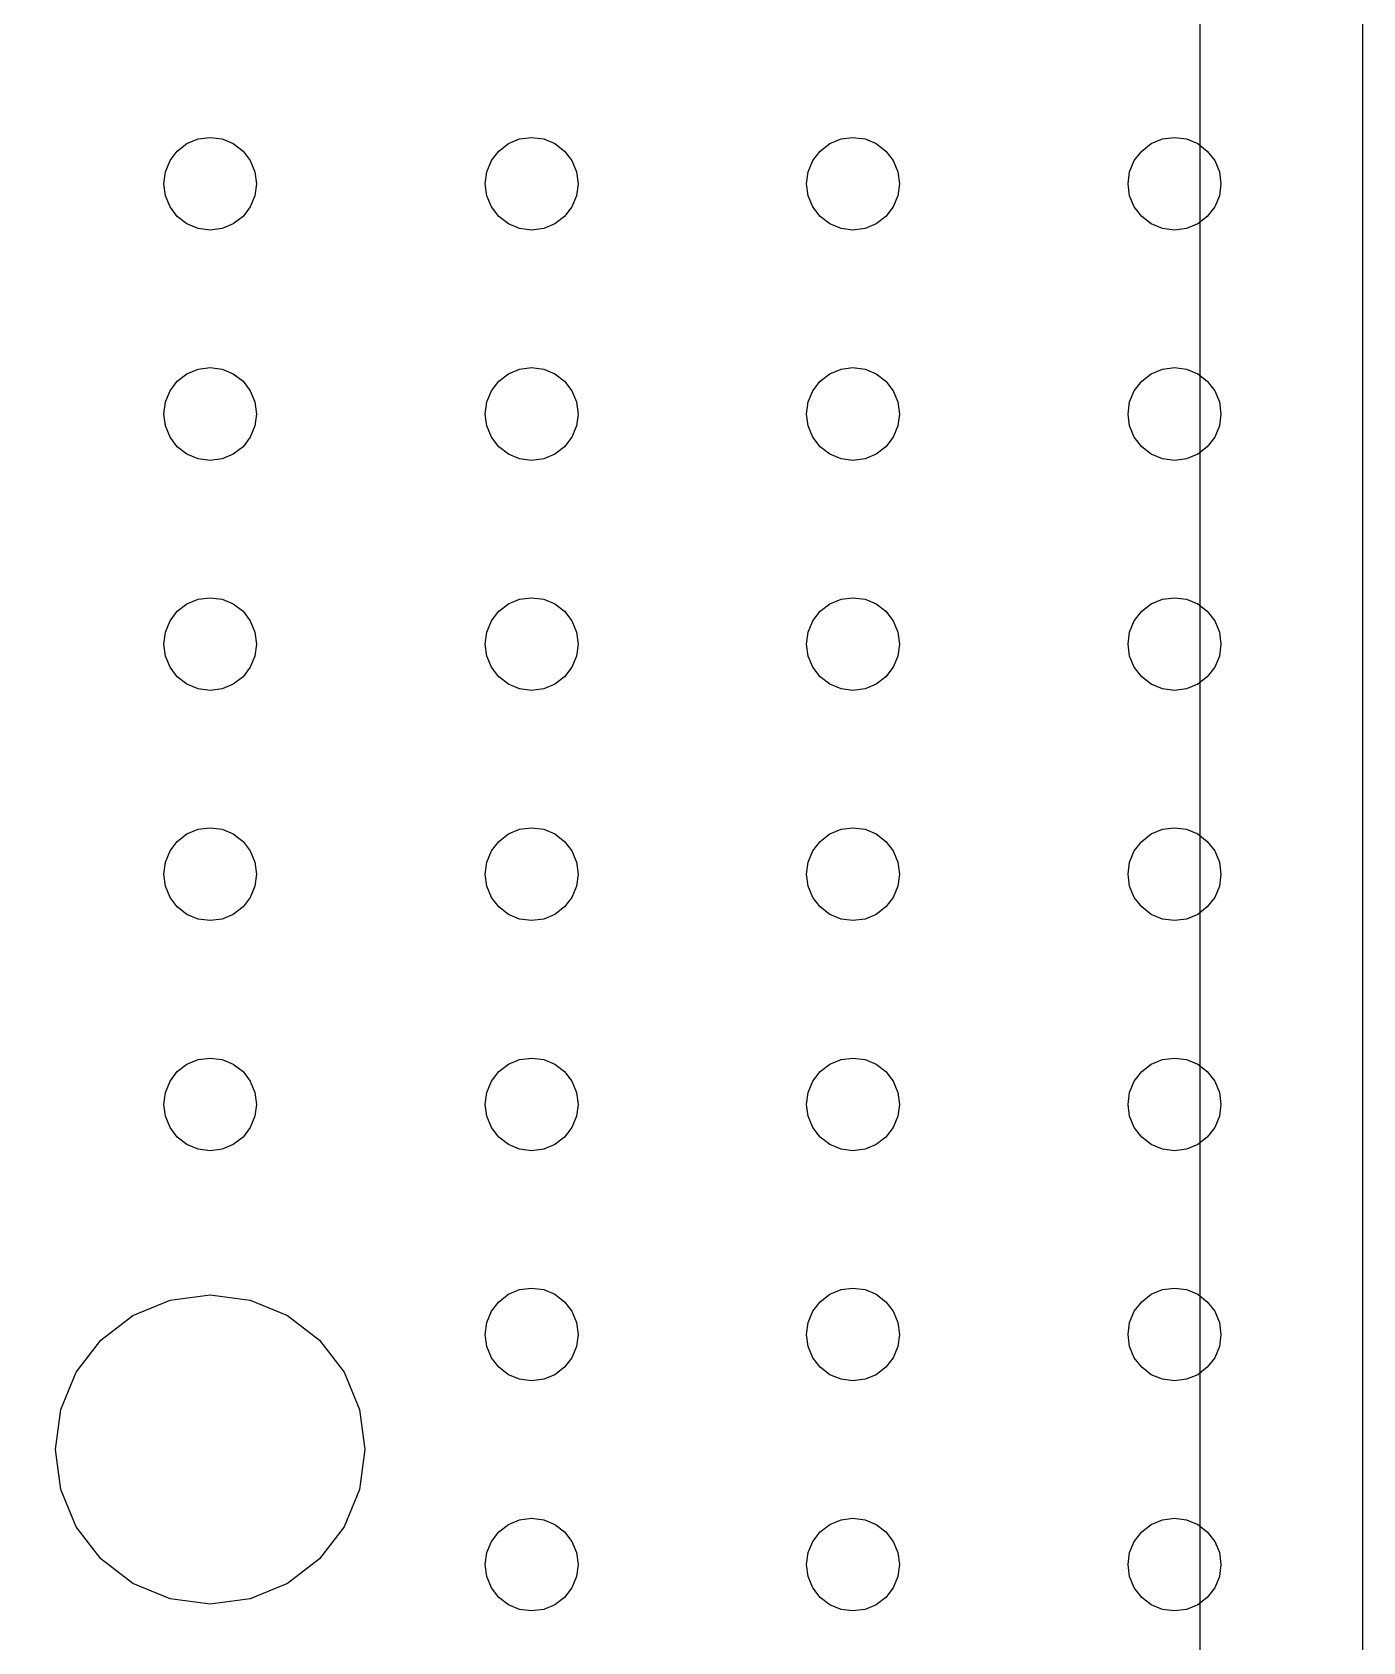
# Model space of a CAD drawing. Header units: millimetres. Extents: x 2562 to 7288, y 778 to 5635.
# Drawn here: x 5875.25 to 5883.85, y 1677.63 to 1688.04 of the extents above; entities that cross this region are included whole.
import ezdxf

# ---------------------------------------------------------------- set-up
doc = ezdxf.new("R2010")
doc.units = ezdxf.units.MM
doc.layers.add('0-gnl-gor3', color=252, linetype='Continuous')
doc.layers.add('2-tef-sabit', color=251, linetype='Continuous')

# ---------------------------------------------------------------- blocks, each defined once
blk = doc.blocks.new('ice well')
at = {"layer": '0-gnl-gor3'}
for p, q in [((62658.83, 6477.96), (62661.42, 6478.3)), ((62661.42, 6478.3), (62664.01, 6477.96)), ((62656.42, 6476.96), (62658.83, 6477.96)), ((62664.01, 6477.96), (62666.42, 6476.96)), ((62654.35, 6475.37), (62656.42, 6476.96)), ((62666.42, 6476.96), (62668.49, 6475.37)), ((62652.76, 6473.3), (62654.35, 6475.37)), ((62668.49, 6475.37), (62670.08, 6473.3)), ((62651.76, 6470.88), (62652.76, 6473.3)), ((62670.08, 6473.3), (62671.08, 6470.88)), ((62651.42, 6468.3), (62651.76, 6470.88)), ((62671.08, 6470.88), (62671.42, 6468.3)), ((62681.62, 6470.42), (62682.24, 6470.89)), ((62682.24, 6470.89), (62682.97, 6471.19)), ((62682.97, 6471.19), (62683.74, 6471.3)), ((62683.74, 6471.3), (62684.52, 6471.19)), ((62684.52, 6471.19), (62685.24, 6470.89)), ((62685.24, 6470.89), (62685.87, 6470.42)), ((62696.51, 6470.42), (62697.13, 6470.89)), ((62697.13, 6470.89), (62697.85, 6471.19)), ((62697.85, 6471.19), (62698.63, 6471.3)), ((62698.63, 6471.3), (62699.4, 6471.19)), ((62699.4, 6471.19), (62700.13, 6470.89)), ((62700.13, 6470.89), (62700.75, 6470.42)), ((62711.39, 6470.42), (62712.01, 6470.89)), ((62712.01, 6470.89), (62712.73, 6471.19)), ((62712.73, 6471.19), (62713.51, 6471.3)), ((62713.51, 6471.3), (62714.29, 6471.19)), ((62714.29, 6471.19), (62715.01, 6470.89)), ((62715.01, 6470.89), (62715.63, 6470.42)), ((62726.27, 6470.42), (62726.89, 6470.89)), ((62726.89, 6470.89), (62727.62, 6471.19)), ((62727.62, 6471.19), (62728.39, 6471.3)), ((62728.39, 6471.3), (62729.17, 6471.19)), ((62729.17, 6471.19), (62729.89, 6470.89)), ((62729.89, 6470.89), (62730.52, 6470.42)), ((62741.16, 6470.42), (62741.78, 6470.89)), ((62741.78, 6470.89), (62742.5, 6471.19)), ((62742.5, 6471.19), (62743.28, 6471.3)), ((62743.28, 6471.3), (62744.05, 6471.19)), ((62744.05, 6471.19), (62744.78, 6470.89)), ((62744.78, 6470.89), (62745.4, 6470.42)), ((62681.15, 6469.8), (62681.62, 6470.42)), ((62685.87, 6470.42), (62686.34, 6469.8)), ((62696.03, 6469.8), (62696.51, 6470.42)), ((62700.75, 6470.42), (62701.23, 6469.8)), ((62710.91, 6469.8), (62711.39, 6470.42)), ((62715.63, 6470.42), (62716.11, 6469.8)), ((62725.8, 6469.8), (62726.27, 6470.42)), ((62730.52, 6470.42), (62730.99, 6469.8)), ((62740.68, 6469.8), (62741.16, 6470.42)), ((62745.4, 6470.42), (62745.88, 6469.8)), ((62680.74, 6468.3), (62680.85, 6469.07)), ((62680.85, 6469.07), (62681.15, 6469.8)), ((62686.34, 6469.8), (62686.64, 6469.07)), ((62686.64, 6469.07), (62686.74, 6468.3)), ((62695.63, 6468.3), (62695.73, 6469.07)), ((62695.73, 6469.07), (62696.03, 6469.8)), ((62701.23, 6469.8), (62701.53, 6469.07)), ((62701.53, 6469.07), (62701.63, 6468.3)), ((62710.51, 6468.3), (62710.61, 6469.07)), ((62710.61, 6469.07), (62710.91, 6469.8)), ((62716.11, 6469.8), (62716.41, 6469.07)), ((62716.41, 6469.07), (62716.51, 6468.3)), ((62725.39, 6468.3), (62725.5, 6469.07)), ((62725.5, 6469.07), (62725.8, 6469.8)), ((62730.99, 6469.8), (62731.29, 6469.07)), ((62731.29, 6469.07), (62731.39, 6468.3)), ((62740.28, 6468.3), (62740.38, 6469.07)), ((62740.38, 6469.07), (62740.68, 6469.8)), ((62745.88, 6469.8), (62746.18, 6469.07)), ((62746.18, 6469.07), (62746.28, 6468.3)), ((62651.76, 6465.71), (62651.42, 6468.3)), ((62671.42, 6468.3), (62671.08, 6465.71)), ((62680.85, 6467.52), (62680.74, 6468.3)), ((62686.74, 6468.3), (62686.64, 6467.52)), ((62695.73, 6467.52), (62695.63, 6468.3)), ((62701.63, 6468.3), (62701.53, 6467.52)), ((62710.61, 6467.52), (62710.51, 6468.3)), ((62716.51, 6468.3), (62716.41, 6467.52)), ((62725.5, 6467.52), (62725.39, 6468.3)), ((62731.39, 6468.3), (62731.29, 6467.52)), ((62740.38, 6467.52), (62740.28, 6468.3)), ((62746.28, 6468.3), (62746.18, 6467.52)), ((62681.15, 6466.8), (62680.85, 6467.52)), ((62681.62, 6466.17), (62681.15, 6466.8)), ((62686.34, 6466.8), (62685.87, 6466.17)), ((62686.64, 6467.52), (62686.34, 6466.8)), ((62696.03, 6466.8), (62695.73, 6467.52)), ((62696.51, 6466.17), (62696.03, 6466.8)), ((62701.23, 6466.8), (62700.75, 6466.17)), ((62701.53, 6467.52), (62701.23, 6466.8)), ((62710.91, 6466.8), (62710.61, 6467.52)), ((62711.39, 6466.17), (62710.91, 6466.8)), ((62716.11, 6466.8), (62715.63, 6466.17)), ((62716.41, 6467.52), (62716.11, 6466.8)), ((62725.8, 6466.8), (62725.5, 6467.52)), ((62726.27, 6466.17), (62725.8, 6466.8)), ((62730.99, 6466.8), (62730.52, 6466.17)), ((62731.29, 6467.52), (62730.99, 6466.8)), ((62740.68, 6466.8), (62740.38, 6467.52)), ((62741.16, 6466.17), (62740.68, 6466.8)), ((62745.88, 6466.8), (62745.4, 6466.17)), ((62746.18, 6467.52), (62745.88, 6466.8)), ((62652.76, 6463.3), (62651.76, 6465.71)), ((62671.08, 6465.71), (62670.08, 6463.3)), ((62682.24, 6465.7), (62681.62, 6466.17)), ((62682.97, 6465.4), (62682.24, 6465.7)), ((62685.24, 6465.7), (62684.52, 6465.4)), ((62685.87, 6466.17), (62685.24, 6465.7)), ((62697.13, 6465.7), (62696.51, 6466.17)), ((62697.85, 6465.4), (62697.13, 6465.7)), ((62700.13, 6465.7), (62699.4, 6465.4)), ((62700.75, 6466.17), (62700.13, 6465.7)), ((62712.01, 6465.7), (62711.39, 6466.17)), ((62712.73, 6465.4), (62712.01, 6465.7)), ((62715.01, 6465.7), (62714.29, 6465.4)), ((62715.63, 6466.17), (62715.01, 6465.7)), ((62726.89, 6465.7), (62726.27, 6466.17)), ((62727.62, 6465.4), (62726.89, 6465.7)), ((62729.89, 6465.7), (62729.17, 6465.4)), ((62730.52, 6466.17), (62729.89, 6465.7)), ((62741.78, 6465.7), (62741.16, 6466.17)), ((62742.5, 6465.4), (62741.78, 6465.7)), ((62744.78, 6465.7), (62744.05, 6465.4)), ((62745.4, 6466.17), (62744.78, 6465.7)), ((62683.74, 6465.3), (62682.97, 6465.4)), ((62684.52, 6465.4), (62683.74, 6465.3)), ((62698.63, 6465.3), (62697.85, 6465.4)), ((62699.4, 6465.4), (62698.63, 6465.3)), ((62713.51, 6465.3), (62712.73, 6465.4)), ((62714.29, 6465.4), (62713.51, 6465.3)), ((62728.39, 6465.3), (62727.62, 6465.4)), ((62729.17, 6465.4), (62728.39, 6465.3)), ((62743.28, 6465.3), (62742.5, 6465.4)), ((62744.05, 6465.4), (62743.28, 6465.3)), ((62654.35, 6461.22), (62652.76, 6463.3)), ((62670.08, 6463.3), (62668.49, 6461.22)), ((62656.42, 6459.64), (62654.35, 6461.22)), ((62668.49, 6461.22), (62666.42, 6459.64)), ((62658.83, 6458.64), (62656.42, 6459.64)), ((62666.42, 6459.64), (62664.01, 6458.64)), ((62661.42, 6458.3), (62658.83, 6458.64)), ((62664.01, 6458.64), (62661.42, 6458.3)), ((62651.86, 6449.63), (62652.48, 6450.11)), ((62652.48, 6450.11), (62653.2, 6450.41)), ((62653.2, 6450.41), (62653.98, 6450.51)), ((62653.98, 6450.51), (62654.75, 6450.41)), ((62654.75, 6450.41), (62655.48, 6450.11)), ((62655.48, 6450.11), (62656.1, 6449.63)), ((62666.74, 6449.63), (62667.36, 6450.11)), ((62667.36, 6450.11), (62668.08, 6450.41)), ((62668.08, 6450.41), (62668.86, 6450.51)), ((62668.86, 6450.51), (62669.64, 6450.41)), ((62669.64, 6450.41), (62670.36, 6450.11)), ((62670.36, 6450.11), (62670.98, 6449.63)), ((62681.62, 6449.63), (62682.24, 6450.11)), ((62682.24, 6450.11), (62682.97, 6450.41)), ((62682.97, 6450.41), (62683.74, 6450.51)), ((62683.74, 6450.51), (62684.52, 6450.41)), ((62684.52, 6450.41), (62685.24, 6450.11)), ((62685.24, 6450.11), (62685.87, 6449.63)), ((62696.51, 6449.63), (62697.13, 6450.11)), ((62697.13, 6450.11), (62697.85, 6450.41)), ((62697.85, 6450.41), (62698.63, 6450.51)), ((62698.63, 6450.51), (62699.4, 6450.41)), ((62699.4, 6450.41), (62700.13, 6450.11)), ((62700.13, 6450.11), (62700.75, 6449.63)), ((62711.39, 6449.63), (62712.01, 6450.11)), ((62712.01, 6450.11), (62712.73, 6450.41)), ((62712.73, 6450.41), (62713.51, 6450.51)), ((62713.51, 6450.51), (62714.29, 6450.41)), ((62714.29, 6450.41), (62715.01, 6450.11)), ((62715.01, 6450.11), (62715.63, 6449.63)), ((62726.27, 6449.63), (62726.89, 6450.11)), ((62726.89, 6450.11), (62727.62, 6450.41)), ((62727.62, 6450.41), (62728.39, 6450.51)), ((62728.39, 6450.51), (62729.17, 6450.41)), ((62729.17, 6450.41), (62729.89, 6450.11)), ((62729.89, 6450.11), (62730.52, 6449.63)), ((62741.16, 6449.63), (62741.78, 6450.11)), ((62741.78, 6450.11), (62742.5, 6450.41)), ((62742.5, 6450.41), (62743.28, 6450.51)), ((62743.28, 6450.51), (62744.05, 6450.41)), ((62744.05, 6450.41), (62744.78, 6450.11)), ((62744.78, 6450.11), (62745.4, 6449.63)), ((62651.08, 6448.29), (62651.38, 6449.01)), ((62651.38, 6449.01), (62651.86, 6449.63)), ((62656.1, 6449.63), (62656.58, 6449.01)), ((62656.58, 6449.01), (62656.88, 6448.29)), ((62665.96, 6448.29), (62666.26, 6449.01)), ((62666.26, 6449.01), (62666.74, 6449.63)), ((62670.98, 6449.63), (62671.46, 6449.01)), ((62671.46, 6449.01), (62671.76, 6448.29)), ((62680.85, 6448.29), (62681.15, 6449.01)), ((62681.15, 6449.01), (62681.62, 6449.63)), ((62685.87, 6449.63), (62686.34, 6449.01)), ((62686.34, 6449.01), (62686.64, 6448.29)), ((62695.73, 6448.29), (62696.03, 6449.01)), ((62696.03, 6449.01), (62696.51, 6449.63)), ((62700.75, 6449.63), (62701.23, 6449.01)), ((62701.23, 6449.01), (62701.53, 6448.29)), ((62710.61, 6448.29), (62710.91, 6449.01)), ((62710.91, 6449.01), (62711.39, 6449.63)), ((62715.63, 6449.63), (62716.11, 6449.01)), ((62716.11, 6449.01), (62716.41, 6448.29)), ((62725.5, 6448.29), (62725.8, 6449.01)), ((62725.8, 6449.01), (62726.27, 6449.63)), ((62730.52, 6449.63), (62730.99, 6449.01)), ((62730.99, 6449.01), (62731.29, 6448.29)), ((62740.38, 6448.29), (62740.68, 6449.01)), ((62740.68, 6449.01), (62741.16, 6449.63)), ((62745.4, 6449.63), (62745.88, 6449.01)), ((62745.88, 6449.01), (62746.18, 6448.29)), ((62650.98, 6447.51), (62651.08, 6448.29)), ((62656.88, 6448.29), (62656.98, 6447.51)), ((62665.86, 6447.51), (62665.96, 6448.29)), ((62671.76, 6448.29), (62671.86, 6447.51)), ((62680.74, 6447.51), (62680.85, 6448.29)), ((62686.64, 6448.29), (62686.74, 6447.51)), ((62695.63, 6447.51), (62695.73, 6448.29)), ((62701.53, 6448.29), (62701.63, 6447.51)), ((62710.51, 6447.51), (62710.61, 6448.29)), ((62716.41, 6448.29), (62716.51, 6447.51)), ((62725.39, 6447.51), (62725.5, 6448.29)), ((62731.29, 6448.29), (62731.39, 6447.51)), ((62740.28, 6447.51), (62740.38, 6448.29)), ((62746.18, 6448.29), (62746.28, 6447.51)), ((62651.08, 6446.73), (62650.98, 6447.51)), ((62656.98, 6447.51), (62656.88, 6446.73)), ((62665.96, 6446.73), (62665.86, 6447.51)), ((62671.86, 6447.51), (62671.76, 6446.73)), ((62680.85, 6446.73), (62680.74, 6447.51)), ((62686.74, 6447.51), (62686.64, 6446.73)), ((62695.73, 6446.73), (62695.63, 6447.51)), ((62701.63, 6447.51), (62701.53, 6446.73)), ((62710.61, 6446.73), (62710.51, 6447.51)), ((62716.51, 6447.51), (62716.41, 6446.73)), ((62725.5, 6446.73), (62725.39, 6447.51)), ((62731.39, 6447.51), (62731.29, 6446.73)), ((62740.38, 6446.73), (62740.28, 6447.51)), ((62746.28, 6447.51), (62746.18, 6446.73)), ((62651.38, 6446.01), (62651.08, 6446.73)), ((62651.86, 6445.39), (62651.38, 6446.01)), ((62656.58, 6446.01), (62656.1, 6445.39)), ((62656.88, 6446.73), (62656.58, 6446.01)), ((62666.26, 6446.01), (62665.96, 6446.73)), ((62666.74, 6445.39), (62666.26, 6446.01)), ((62671.46, 6446.01), (62670.98, 6445.39)), ((62671.76, 6446.73), (62671.46, 6446.01)), ((62681.15, 6446.01), (62680.85, 6446.73)), ((62681.62, 6445.39), (62681.15, 6446.01)), ((62686.34, 6446.01), (62685.87, 6445.39)), ((62686.64, 6446.73), (62686.34, 6446.01)), ((62696.03, 6446.01), (62695.73, 6446.73)), ((62696.51, 6445.39), (62696.03, 6446.01)), ((62701.23, 6446.01), (62700.75, 6445.39)), ((62701.53, 6446.73), (62701.23, 6446.01)), ((62710.91, 6446.01), (62710.61, 6446.73)), ((62711.39, 6445.39), (62710.91, 6446.01)), ((62716.11, 6446.01), (62715.63, 6445.39)), ((62716.41, 6446.73), (62716.11, 6446.01)), ((62725.8, 6446.01), (62725.5, 6446.73)), ((62726.27, 6445.39), (62725.8, 6446.01)), ((62730.99, 6446.01), (62730.52, 6445.39)), ((62731.29, 6446.73), (62730.99, 6446.01)), ((62740.68, 6446.01), (62740.38, 6446.73)), ((62741.16, 6445.39), (62740.68, 6446.01)), ((62745.88, 6446.01), (62745.4, 6445.39)), ((62746.18, 6446.73), (62745.88, 6446.01)), ((62652.48, 6444.91), (62651.86, 6445.39)), ((62653.2, 6444.61), (62652.48, 6444.91)), ((62655.48, 6444.91), (62654.75, 6444.61)), ((62656.1, 6445.39), (62655.48, 6444.91)), ((62667.36, 6444.91), (62666.74, 6445.39)), ((62668.08, 6444.61), (62667.36, 6444.91)), ((62670.36, 6444.91), (62669.64, 6444.61)), ((62670.98, 6445.39), (62670.36, 6444.91)), ((62682.24, 6444.91), (62681.62, 6445.39)), ((62682.97, 6444.61), (62682.24, 6444.91)), ((62685.24, 6444.91), (62684.52, 6444.61)), ((62685.87, 6445.39), (62685.24, 6444.91)), ((62697.13, 6444.91), (62696.51, 6445.39)), ((62697.85, 6444.61), (62697.13, 6444.91)), ((62700.13, 6444.91), (62699.4, 6444.61)), ((62700.75, 6445.39), (62700.13, 6444.91)), ((62712.01, 6444.91), (62711.39, 6445.39)), ((62712.73, 6444.61), (62712.01, 6444.91)), ((62715.01, 6444.91), (62714.29, 6444.61)), ((62715.63, 6445.39), (62715.01, 6444.91)), ((62726.89, 6444.91), (62726.27, 6445.39)), ((62727.62, 6444.61), (62726.89, 6444.91)), ((62729.89, 6444.91), (62729.17, 6444.61)), ((62730.52, 6445.39), (62729.89, 6444.91)), ((62741.78, 6444.91), (62741.16, 6445.39)), ((62742.5, 6444.61), (62741.78, 6444.91)), ((62744.78, 6444.91), (62744.05, 6444.61)), ((62745.4, 6445.39), (62744.78, 6444.91)), ((62653.98, 6444.51), (62653.2, 6444.61)), ((62654.75, 6444.61), (62653.98, 6444.51)), ((62668.86, 6444.51), (62668.08, 6444.61)), ((62669.64, 6444.61), (62668.86, 6444.51)), ((62683.74, 6444.51), (62682.97, 6444.61)), ((62684.52, 6444.61), (62683.74, 6444.51)), ((62698.63, 6444.51), (62697.85, 6444.61)), ((62699.4, 6444.61), (62698.63, 6444.51)), ((62713.51, 6444.51), (62712.73, 6444.61)), ((62714.29, 6444.61), (62713.51, 6444.51)), ((62728.39, 6444.51), (62727.62, 6444.61)), ((62729.17, 6444.61), (62728.39, 6444.51)), ((62743.28, 6444.51), (62742.5, 6444.61)), ((62744.05, 6444.61), (62743.28, 6444.51)), ((62651.86, 6428.85), (62652.48, 6429.32)), ((62652.48, 6429.32), (62653.2, 6429.62)), ((62653.2, 6429.62), (62653.98, 6429.73)), ((62653.98, 6429.73), (62654.75, 6429.62)), ((62654.75, 6429.62), (62655.48, 6429.32)), ((62655.48, 6429.32), (62656.1, 6428.85)), ((62666.74, 6428.85), (62667.36, 6429.32)), ((62667.36, 6429.32), (62668.08, 6429.62)), ((62668.08, 6429.62), (62668.86, 6429.73)), ((62668.86, 6429.73), (62669.64, 6429.62)), ((62669.64, 6429.62), (62670.36, 6429.32)), ((62670.36, 6429.32), (62670.98, 6428.85)), ((62681.62, 6428.85), (62682.24, 6429.32)), ((62682.24, 6429.32), (62682.97, 6429.62)), ((62682.97, 6429.62), (62683.74, 6429.73)), ((62683.74, 6429.73), (62684.52, 6429.62)), ((62684.52, 6429.62), (62685.24, 6429.32)), ((62685.24, 6429.32), (62685.87, 6428.85)), ((62696.51, 6428.85), (62697.13, 6429.32)), ((62697.13, 6429.32), (62697.85, 6429.62)), ((62697.85, 6429.62), (62698.63, 6429.73)), ((62698.63, 6429.73), (62699.4, 6429.62)), ((62699.4, 6429.62), (62700.13, 6429.32)), ((62700.13, 6429.32), (62700.75, 6428.85)), ((62711.39, 6428.85), (62712.01, 6429.32)), ((62712.01, 6429.32), (62712.73, 6429.62)), ((62712.73, 6429.62), (62713.51, 6429.73)), ((62713.51, 6429.73), (62714.29, 6429.62)), ((62714.29, 6429.62), (62715.01, 6429.32)), ((62715.01, 6429.32), (62715.63, 6428.85)), ((62726.27, 6428.85), (62726.89, 6429.32)), ((62726.89, 6429.32), (62727.62, 6429.62)), ((62727.62, 6429.62), (62728.39, 6429.73)), ((62728.39, 6429.73), (62729.17, 6429.62)), ((62729.17, 6429.62), (62729.89, 6429.32)), ((62729.89, 6429.32), (62730.52, 6428.85)), ((62741.16, 6428.85), (62741.78, 6429.32)), ((62741.78, 6429.32), (62742.5, 6429.62)), ((62742.5, 6429.62), (62743.28, 6429.73)), ((62743.28, 6429.73), (62744.05, 6429.62)), ((62744.05, 6429.62), (62744.78, 6429.32)), ((62744.78, 6429.32), (62745.4, 6428.85)), ((62651.08, 6427.5), (62651.38, 6428.23)), ((62651.38, 6428.23), (62651.86, 6428.85)), ((62656.1, 6428.85), (62656.58, 6428.23)), ((62656.58, 6428.23), (62656.88, 6427.5)), ((62665.96, 6427.5), (62666.26, 6428.23)), ((62666.26, 6428.23), (62666.74, 6428.85)), ((62670.98, 6428.85), (62671.46, 6428.23)), ((62671.46, 6428.23), (62671.76, 6427.5)), ((62680.85, 6427.5), (62681.15, 6428.23)), ((62681.15, 6428.23), (62681.62, 6428.85)), ((62685.87, 6428.85), (62686.34, 6428.23)), ((62686.34, 6428.23), (62686.64, 6427.5)), ((62695.73, 6427.5), (62696.03, 6428.23)), ((62696.03, 6428.23), (62696.51, 6428.85)), ((62700.75, 6428.85), (62701.23, 6428.23)), ((62701.23, 6428.23), (62701.53, 6427.5)), ((62710.61, 6427.5), (62710.91, 6428.23)), ((62710.91, 6428.23), (62711.39, 6428.85)), ((62715.63, 6428.85), (62716.11, 6428.23)), ((62716.11, 6428.23), (62716.41, 6427.5)), ((62725.5, 6427.5), (62725.8, 6428.23)), ((62725.8, 6428.23), (62726.27, 6428.85)), ((62730.52, 6428.85), (62730.99, 6428.23)), ((62730.99, 6428.23), (62731.29, 6427.5)), ((62740.38, 6427.5), (62740.68, 6428.23)), ((62740.68, 6428.23), (62741.16, 6428.85)), ((62745.4, 6428.85), (62745.88, 6428.23)), ((62745.88, 6428.23), (62746.18, 6427.5)), ((62650.98, 6426.73), (62651.08, 6427.5)), ((62656.88, 6427.5), (62656.98, 6426.73)), ((62665.86, 6426.73), (62665.96, 6427.5)), ((62671.76, 6427.5), (62671.86, 6426.73)), ((62680.74, 6426.73), (62680.85, 6427.5)), ((62686.64, 6427.5), (62686.74, 6426.73)), ((62695.63, 6426.73), (62695.73, 6427.5)), ((62701.53, 6427.5), (62701.63, 6426.73)), ((62710.51, 6426.73), (62710.61, 6427.5)), ((62716.41, 6427.5), (62716.51, 6426.73)), ((62725.39, 6426.73), (62725.5, 6427.5)), ((62731.29, 6427.5), (62731.39, 6426.73)), ((62740.28, 6426.73), (62740.38, 6427.5)), ((62746.18, 6427.5), (62746.28, 6426.73)), ((62651.08, 6425.95), (62650.98, 6426.73)), ((62656.98, 6426.73), (62656.88, 6425.95)), ((62665.96, 6425.95), (62665.86, 6426.73)), ((62671.86, 6426.73), (62671.76, 6425.95)), ((62680.85, 6425.95), (62680.74, 6426.73)), ((62686.74, 6426.73), (62686.64, 6425.95)), ((62695.73, 6425.95), (62695.63, 6426.73)), ((62701.63, 6426.73), (62701.53, 6425.95)), ((62710.61, 6425.95), (62710.51, 6426.73)), ((62716.51, 6426.73), (62716.41, 6425.95)), ((62725.5, 6425.95), (62725.39, 6426.73)), ((62731.39, 6426.73), (62731.29, 6425.95)), ((62740.38, 6425.95), (62740.28, 6426.73)), ((62746.28, 6426.73), (62746.18, 6425.95)), ((62651.38, 6425.23), (62651.08, 6425.95)), ((62651.86, 6424.6), (62651.38, 6425.23)), ((62656.58, 6425.23), (62656.1, 6424.6)), ((62656.88, 6425.95), (62656.58, 6425.23)), ((62666.26, 6425.23), (62665.96, 6425.95)), ((62666.74, 6424.6), (62666.26, 6425.23)), ((62671.46, 6425.23), (62670.98, 6424.6)), ((62671.76, 6425.95), (62671.46, 6425.23)), ((62681.15, 6425.23), (62680.85, 6425.95)), ((62681.62, 6424.6), (62681.15, 6425.23)), ((62686.34, 6425.23), (62685.87, 6424.6)), ((62686.64, 6425.95), (62686.34, 6425.23)), ((62696.03, 6425.23), (62695.73, 6425.95)), ((62696.51, 6424.6), (62696.03, 6425.23)), ((62701.23, 6425.23), (62700.75, 6424.6)), ((62701.53, 6425.95), (62701.23, 6425.23)), ((62710.91, 6425.23), (62710.61, 6425.95)), ((62711.39, 6424.6), (62710.91, 6425.23)), ((62716.11, 6425.23), (62715.63, 6424.6)), ((62716.41, 6425.95), (62716.11, 6425.23)), ((62725.8, 6425.23), (62725.5, 6425.95)), ((62726.27, 6424.6), (62725.8, 6425.23)), ((62730.99, 6425.23), (62730.52, 6424.6)), ((62731.29, 6425.95), (62730.99, 6425.23)), ((62740.68, 6425.23), (62740.38, 6425.95)), ((62741.16, 6424.6), (62740.68, 6425.23)), ((62745.88, 6425.23), (62745.4, 6424.6)), ((62746.18, 6425.95), (62745.88, 6425.23)), ((62652.48, 6424.13), (62651.86, 6424.6)), ((62653.2, 6423.83), (62652.48, 6424.13)), ((62655.48, 6424.13), (62654.75, 6423.83)), ((62656.1, 6424.6), (62655.48, 6424.13)), ((62667.36, 6424.13), (62666.74, 6424.6)), ((62668.08, 6423.83), (62667.36, 6424.13)), ((62670.36, 6424.13), (62669.64, 6423.83)), ((62670.98, 6424.6), (62670.36, 6424.13)), ((62682.24, 6424.13), (62681.62, 6424.6)), ((62682.97, 6423.83), (62682.24, 6424.13)), ((62685.24, 6424.13), (62684.52, 6423.83)), ((62685.87, 6424.6), (62685.24, 6424.13)), ((62697.13, 6424.13), (62696.51, 6424.6)), ((62697.85, 6423.83), (62697.13, 6424.13)), ((62700.13, 6424.13), (62699.4, 6423.83)), ((62700.75, 6424.6), (62700.13, 6424.13)), ((62712.01, 6424.13), (62711.39, 6424.6)), ((62712.73, 6423.83), (62712.01, 6424.13)), ((62715.01, 6424.13), (62714.29, 6423.83)), ((62715.63, 6424.6), (62715.01, 6424.13)), ((62726.89, 6424.13), (62726.27, 6424.6)), ((62727.62, 6423.83), (62726.89, 6424.13)), ((62729.89, 6424.13), (62729.17, 6423.83)), ((62730.52, 6424.6), (62729.89, 6424.13)), ((62741.78, 6424.13), (62741.16, 6424.6)), ((62742.5, 6423.83), (62741.78, 6424.13)), ((62744.78, 6424.13), (62744.05, 6423.83)), ((62745.4, 6424.6), (62744.78, 6424.13)), ((62653.98, 6423.73), (62653.2, 6423.83)), ((62654.75, 6423.83), (62653.98, 6423.73)), ((62668.86, 6423.73), (62668.08, 6423.83)), ((62669.64, 6423.83), (62668.86, 6423.73)), ((62683.74, 6423.73), (62682.97, 6423.83)), ((62684.52, 6423.83), (62683.74, 6423.73)), ((62698.63, 6423.73), (62697.85, 6423.83)), ((62699.4, 6423.83), (62698.63, 6423.73)), ((62713.51, 6423.73), (62712.73, 6423.83)), ((62714.29, 6423.83), (62713.51, 6423.73)), ((62728.39, 6423.73), (62727.62, 6423.83)), ((62729.17, 6423.83), (62728.39, 6423.73)), ((62743.28, 6423.73), (62742.5, 6423.83)), ((62744.05, 6423.83), (62743.28, 6423.73)), ((62651.86, 6408.06), (62652.48, 6408.54)), ((62652.48, 6408.54), (62653.2, 6408.84)), ((62653.2, 6408.84), (62653.98, 6408.94)), ((62653.98, 6408.94), (62654.75, 6408.84)), ((62654.75, 6408.84), (62655.48, 6408.54)), ((62655.48, 6408.54), (62656.1, 6408.06)), ((62666.74, 6408.06), (62667.36, 6408.54)), ((62667.36, 6408.54), (62668.08, 6408.84)), ((62668.08, 6408.84), (62668.86, 6408.94)), ((62668.86, 6408.94), (62669.64, 6408.84)), ((62669.64, 6408.84), (62670.36, 6408.54)), ((62670.36, 6408.54), (62670.98, 6408.06)), ((62681.62, 6408.06), (62682.24, 6408.54)), ((62682.24, 6408.54), (62682.97, 6408.84)), ((62682.97, 6408.84), (62683.74, 6408.94)), ((62683.74, 6408.94), (62684.52, 6408.84)), ((62684.52, 6408.84), (62685.24, 6408.54)), ((62685.24, 6408.54), (62685.87, 6408.06)), ((62696.51, 6408.06), (62697.13, 6408.54)), ((62697.13, 6408.54), (62697.85, 6408.84)), ((62697.85, 6408.84), (62698.63, 6408.94)), ((62698.63, 6408.94), (62699.4, 6408.84)), ((62699.4, 6408.84), (62700.13, 6408.54)), ((62700.13, 6408.54), (62700.75, 6408.06)), ((62711.39, 6408.06), (62712.01, 6408.54)), ((62712.01, 6408.54), (62712.73, 6408.84)), ((62712.73, 6408.84), (62713.51, 6408.94)), ((62713.51, 6408.94), (62714.29, 6408.84)), ((62714.29, 6408.84), (62715.01, 6408.54)), ((62715.01, 6408.54), (62715.63, 6408.06)), ((62726.27, 6408.06), (62726.89, 6408.54)), ((62726.89, 6408.54), (62727.62, 6408.84)), ((62727.62, 6408.84), (62728.39, 6408.94)), ((62728.39, 6408.94), (62729.17, 6408.84)), ((62729.17, 6408.84), (62729.89, 6408.54)), ((62729.89, 6408.54), (62730.52, 6408.06)), ((62741.16, 6408.06), (62741.78, 6408.54)), ((62741.78, 6408.54), (62742.5, 6408.84)), ((62742.5, 6408.84), (62743.28, 6408.94)), ((62743.28, 6408.94), (62744.05, 6408.84)), ((62744.05, 6408.84), (62744.78, 6408.54)), ((62744.78, 6408.54), (62745.4, 6408.06)), ((62651.08, 6406.72), (62651.38, 6407.44)), ((62651.38, 6407.44), (62651.86, 6408.06)), ((62656.1, 6408.06), (62656.58, 6407.44)), ((62656.58, 6407.44), (62656.88, 6406.72)), ((62665.96, 6406.72), (62666.26, 6407.44)), ((62666.26, 6407.44), (62666.74, 6408.06)), ((62670.98, 6408.06), (62671.46, 6407.44)), ((62671.46, 6407.44), (62671.76, 6406.72)), ((62680.85, 6406.72), (62681.15, 6407.44)), ((62681.15, 6407.44), (62681.62, 6408.06)), ((62685.87, 6408.06), (62686.34, 6407.44)), ((62686.34, 6407.44), (62686.64, 6406.72)), ((62695.73, 6406.72), (62696.03, 6407.44)), ((62696.03, 6407.44), (62696.51, 6408.06)), ((62700.75, 6408.06), (62701.23, 6407.44)), ((62701.23, 6407.44), (62701.53, 6406.72)), ((62710.61, 6406.72), (62710.91, 6407.44)), ((62710.91, 6407.44), (62711.39, 6408.06)), ((62715.63, 6408.06), (62716.11, 6407.44)), ((62716.11, 6407.44), (62716.41, 6406.72)), ((62725.5, 6406.72), (62725.8, 6407.44)), ((62725.8, 6407.44), (62726.27, 6408.06)), ((62730.52, 6408.06), (62730.99, 6407.44)), ((62730.99, 6407.44), (62731.29, 6406.72)), ((62740.38, 6406.72), (62740.68, 6407.44)), ((62740.68, 6407.44), (62741.16, 6408.06)), ((62745.4, 6408.06), (62745.88, 6407.44)), ((62745.88, 6407.44), (62746.18, 6406.72)), ((62650.98, 6405.94), (62651.08, 6406.72)), ((62656.88, 6406.72), (62656.98, 6405.94)), ((62665.86, 6405.94), (62665.96, 6406.72)), ((62671.76, 6406.72), (62671.86, 6405.94)), ((62680.74, 6405.94), (62680.85, 6406.72)), ((62686.64, 6406.72), (62686.74, 6405.94)), ((62695.63, 6405.94), (62695.73, 6406.72)), ((62701.53, 6406.72), (62701.63, 6405.94)), ((62710.51, 6405.94), (62710.61, 6406.72)), ((62716.41, 6406.72), (62716.51, 6405.94)), ((62725.39, 6405.94), (62725.5, 6406.72)), ((62731.29, 6406.72), (62731.39, 6405.94)), ((62740.28, 6405.94), (62740.38, 6406.72)), ((62746.18, 6406.72), (62746.28, 6405.94)), ((62651.08, 6405.16), (62650.98, 6405.94)), ((62656.98, 6405.94), (62656.88, 6405.16)), ((62665.96, 6405.16), (62665.86, 6405.94)), ((62671.86, 6405.94), (62671.76, 6405.16)), ((62680.85, 6405.16), (62680.74, 6405.94)), ((62686.74, 6405.94), (62686.64, 6405.16)), ((62695.73, 6405.16), (62695.63, 6405.94)), ((62701.63, 6405.94), (62701.53, 6405.16)), ((62710.61, 6405.16), (62710.51, 6405.94)), ((62716.51, 6405.94), (62716.41, 6405.16)), ((62725.5, 6405.16), (62725.39, 6405.94)), ((62731.39, 6405.94), (62731.29, 6405.16)), ((62740.38, 6405.16), (62740.28, 6405.94)), ((62746.28, 6405.94), (62746.18, 6405.16)), ((62651.38, 6404.44), (62651.08, 6405.16)), ((62651.86, 6403.82), (62651.38, 6404.44)), ((62656.58, 6404.44), (62656.1, 6403.82)), ((62656.88, 6405.16), (62656.58, 6404.44)), ((62666.26, 6404.44), (62665.96, 6405.16)), ((62666.74, 6403.82), (62666.26, 6404.44)), ((62671.46, 6404.44), (62670.98, 6403.82)), ((62671.76, 6405.16), (62671.46, 6404.44)), ((62681.15, 6404.44), (62680.85, 6405.16)), ((62681.62, 6403.82), (62681.15, 6404.44)), ((62686.34, 6404.44), (62685.87, 6403.82)), ((62686.64, 6405.16), (62686.34, 6404.44)), ((62696.03, 6404.44), (62695.73, 6405.16)), ((62696.51, 6403.82), (62696.03, 6404.44)), ((62701.23, 6404.44), (62700.75, 6403.82)), ((62701.53, 6405.16), (62701.23, 6404.44)), ((62710.91, 6404.44), (62710.61, 6405.16)), ((62711.39, 6403.82), (62710.91, 6404.44)), ((62716.11, 6404.44), (62715.63, 6403.82)), ((62716.41, 6405.16), (62716.11, 6404.44)), ((62725.8, 6404.44), (62725.5, 6405.16)), ((62726.27, 6403.82), (62725.8, 6404.44)), ((62730.99, 6404.44), (62730.52, 6403.82)), ((62731.29, 6405.16), (62730.99, 6404.44)), ((62740.68, 6404.44), (62740.38, 6405.16)), ((62741.16, 6403.82), (62740.68, 6404.44)), ((62745.88, 6404.44), (62745.4, 6403.82)), ((62746.18, 6405.16), (62745.88, 6404.44)), ((62652.48, 6403.34), (62651.86, 6403.82)), ((62653.2, 6403.04), (62652.48, 6403.34)), ((62655.48, 6403.34), (62654.75, 6403.04)), ((62656.1, 6403.82), (62655.48, 6403.34)), ((62667.36, 6403.34), (62666.74, 6403.82)), ((62668.08, 6403.04), (62667.36, 6403.34)), ((62670.36, 6403.34), (62669.64, 6403.04)), ((62670.98, 6403.82), (62670.36, 6403.34)), ((62682.24, 6403.34), (62681.62, 6403.82)), ((62682.97, 6403.04), (62682.24, 6403.34)), ((62685.24, 6403.34), (62684.52, 6403.04)), ((62685.87, 6403.82), (62685.24, 6403.34)), ((62697.13, 6403.34), (62696.51, 6403.82)), ((62697.85, 6403.04), (62697.13, 6403.34)), ((62700.13, 6403.34), (62699.4, 6403.04)), ((62700.75, 6403.82), (62700.13, 6403.34)), ((62712.01, 6403.34), (62711.39, 6403.82)), ((62712.73, 6403.04), (62712.01, 6403.34)), ((62715.01, 6403.34), (62714.29, 6403.04)), ((62715.63, 6403.82), (62715.01, 6403.34)), ((62726.89, 6403.34), (62726.27, 6403.82)), ((62727.62, 6403.04), (62726.89, 6403.34)), ((62729.89, 6403.34), (62729.17, 6403.04)), ((62730.52, 6403.82), (62729.89, 6403.34)), ((62741.78, 6403.34), (62741.16, 6403.82)), ((62742.5, 6403.04), (62741.78, 6403.34)), ((62744.78, 6403.34), (62744.05, 6403.04)), ((62745.4, 6403.82), (62744.78, 6403.34)), ((62653.98, 6402.94), (62653.2, 6403.04)), ((62654.75, 6403.04), (62653.98, 6402.94)), ((62668.86, 6402.94), (62668.08, 6403.04)), ((62669.64, 6403.04), (62668.86, 6402.94)), ((62683.74, 6402.94), (62682.97, 6403.04)), ((62684.52, 6403.04), (62683.74, 6402.94)), ((62698.63, 6402.94), (62697.85, 6403.04)), ((62699.4, 6403.04), (62698.63, 6402.94)), ((62713.51, 6402.94), (62712.73, 6403.04)), ((62714.29, 6403.04), (62713.51, 6402.94)), ((62728.39, 6402.94), (62727.62, 6403.04)), ((62729.17, 6403.04), (62728.39, 6402.94)), ((62743.28, 6402.94), (62742.5, 6403.04)), ((62744.05, 6403.04), (62743.28, 6402.94)), ((62643.93, 6393.76), (62918.93, 6393.76))]:
    blk.add_line(p, q, dxfattribs=at)
blk = doc.blocks.new('DELIUNIT')
at = {"layer": '0-gnl-gor3', "xscale": 0.1, "yscale": 0.1, "zscale": 0.1, "rotation": 180}
blk.add_blockref('ice well', (6032.873, 639.376), dxfattribs=at)

msp = doc.modelspace()

# ---------------------------------------------------------------- linework, layer by layer
at = {"layer": '2-tef-sabit', "ltscale": 7}
msp.add_lwpolyline([(5882.799, 1754.621), (5882.799, 1424.602), (5771.594, 1424.602), (5771.594, 1754.621)], close=True, dxfattribs=at)

# ---------------------------------------------------------------- block references
at = {"layer": '2-tef-sabit', "rotation": 270}
msp.add_blockref('DELIUNIT', (5883.854, 1445.602), dxfattribs=at)

doc.saveas('drawing.dxf')
